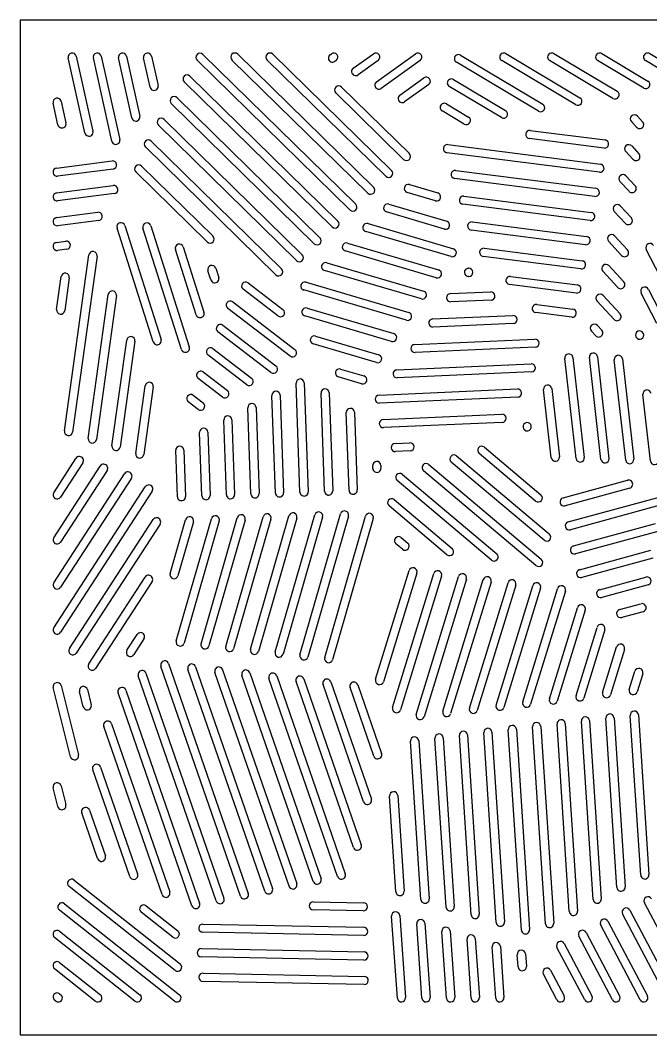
# Model space of a CAD drawing. Header units: inches. Extents: x 0 to 36, y 0 to 31.
# Drawn here: x 0 to 19.26, y 0 to 31 of the extents above; entities that cross this region are included whole.
import ezdxf

# ---------------------------------------------------------------- set-up
doc = ezdxf.new("R2010")
doc.units = ezdxf.units.IN
doc.layers.add('PROFILE', color=1, linetype='Continuous')
doc.layers.add('SLOTS', color=3, linetype='Continuous')

msp = doc.modelspace()

# ---------------------------------------------------------------- linework, layer by layer
at = {"layer": 'PROFILE'}
msp.add_lwpolyline([(0, 0), (36, 0), (36, 31), (0, 31)], close=True, dxfattribs=at)
at = {"layer": 'SLOTS'}
for p, q in [((1.975, 27.556), (1.464, 29.848)), ((1.708, 29.902), (2.219, 27.611)), ((2.799, 27.304), (2.232, 29.848)), ((2.476, 29.902), (3.043, 27.359)), ((3.409, 28.017), (3.001, 29.848)), ((3.245, 29.902), (3.653, 28.071)), ((3.968, 28.955), (3.769, 29.848)), ((4.013, 29.902), (4.212, 29.009)), ((10.075, 25.202), (5.405, 29.779)), ((5.58, 29.958), (10.25, 25.381)), ((10.621, 25.717), (6.469, 29.786)), ((6.644, 29.964), (10.796, 25.896)), ((11.167, 26.232), (7.541, 29.786)), ((7.716, 29.964), (11.342, 26.411)), ((9.465, 29.947), (9.506, 29.976)), ((9.652, 29.774), (9.611, 29.744)), ((10.175, 29.534), (10.789, 29.976)), ((10.935, 29.774), (10.321, 29.331)), ((10.886, 29.122), (12.072, 29.976)), ((12.218, 29.774), (11.032, 28.919)), ((13.454, 29.934), (15.966, 28.437)), ((16.974, 28.418), (14.71, 29.768)), ((14.838, 29.982), (17.102, 28.633)), ((18.11, 28.614), (16.175, 29.768)), ((16.303, 29.982), (18.238, 28.829)), ((19.049, 28.928), (17.64, 29.768)), ((17.768, 29.982), (19.177, 29.142)), ((19.883, 29.303), (19.104, 29.768)), ((19.232, 29.982), (20.011, 29.518)), ((15.838, 28.222), (13.326, 29.72)), ((5.184, 29.295), (9.704, 24.866)), ((11.597, 28.709), (12.334, 29.241)), ((13.237, 29.191), (14.831, 28.241)), ((9.529, 24.687), (5.009, 29.116)), ((9.816, 28.957), (11.888, 26.926)), ((12.481, 29.038), (11.743, 28.506)), ((14.703, 28.026), (13.109, 28.976)), ((1.247, 28.523), (1.394, 27.863)), ((4.789, 28.632), (9.158, 24.35)), ((11.713, 26.748), (9.641, 28.778)), ((1.15, 27.808), (1.003, 28.468)), ((8.983, 24.172), (4.614, 28.454)), ((13.567, 27.83), (12.891, 28.233)), ((13.019, 28.448), (13.695, 28.044)), ((4.394, 27.969), (8.613, 23.835)), ((18.834, 27.73), (18.674, 27.903)), ((18.857, 28.073), (19.017, 27.9)), ((8.438, 23.657), (4.219, 27.791)), ((15.583, 27.634), (17.87, 27.342)), ((3.999, 27.307), (7.983, 23.402)), ((17.839, 27.094), (15.551, 27.386)), ((7.808, 23.223), (3.824, 27.128)), ((13.068, 27.2), (17.729, 26.604)), ((18.719, 26.752), (18.499, 26.989)), ((18.682, 27.159), (18.902, 26.922)), ((1.109, 26.483), (2.804, 26.702)), ((17.697, 26.356), (13.036, 26.952)), ((2.836, 26.454), (1.141, 26.235)), ((5.714, 24.226), (3.53, 26.366)), ((3.705, 26.544), (5.889, 24.404)), ((13.305, 26.413), (17.588, 25.866)), ((17.556, 25.618), (13.273, 26.165)), ((18.604, 25.773), (18.324, 26.075)), ((18.507, 26.245), (18.787, 25.943)), ((1.109, 25.727), (2.841, 25.951)), ((12.685, 25.484), (11.82, 25.738)), ((11.891, 25.978), (12.755, 25.724)), ((2.873, 25.703), (1.141, 25.479)), ((13.556, 25.625), (17.447, 25.128)), ((1.109, 24.971), (2.367, 25.133)), ((12.96, 24.621), (11.189, 25.142)), ((11.259, 25.382), (13.03, 24.861)), ((17.415, 24.88), (13.524, 25.377)), ((18.489, 24.795), (18.149, 25.16)), ((18.332, 25.331), (18.672, 24.965)), ((2.399, 24.885), (1.141, 24.723)), ((13.807, 24.837), (17.306, 24.39)), ((4.065, 21.171), (2.957, 24.652)), ((3.195, 24.728), (4.303, 21.247)), ((4.926, 20.94), (3.746, 24.648)), ((3.984, 24.723), (5.164, 21.016)), ((13.166, 23.779), (10.557, 24.546)), ((10.628, 24.786), (13.237, 24.019)), ((17.274, 24.142), (13.775, 24.589)), ((1.109, 24.214), (1.392, 24.251)), ((9.996, 24.189), (12.781, 23.371)), ((18.374, 23.816), (17.974, 24.246)), ((18.158, 24.416), (18.557, 23.986)), ((1.424, 24.003), (1.141, 23.966)), ((5.375, 22.003), (4.74, 23.998)), ((4.978, 24.073), (5.613, 22.078)), ((12.71, 23.131), (9.925, 23.95)), ((14.173, 24.034), (17.165, 23.651)), ((20.08, 22.144), (19.128, 24)), ((1.351, 18.452), (2.099, 23.829)), ((2.347, 23.794), (1.599, 18.417)), ((9.364, 23.593), (12.325, 22.723)), ((17.133, 23.404), (14.142, 23.786)), ((5.824, 23.065), (5.734, 23.347)), ((5.972, 23.423), (6.062, 23.141)), ((12.255, 22.483), (9.294, 23.354)), ((13.689, 23.421), (13.699, 23.421)), ((18.259, 22.837), (17.8, 23.332)), ((17.983, 23.502), (18.442, 23.008)), ((1.11, 22.162), (1.25, 23.166)), ((1.498, 23.132), (1.358, 22.128)), ((6.962, 22.977), (8.026, 22.163)), ((8.733, 22.997), (11.869, 22.075)), ((13.71, 23.171), (13.7, 23.171)), ((14.978, 23.175), (17.023, 22.913)), ((7.874, 21.965), (6.81, 22.779)), ((11.799, 21.836), (8.662, 22.758)), ((13.144, 22.646), (14.375, 22.7)), ((16.992, 22.665), (14.946, 22.927)), ((19.449, 21.732), (18.971, 22.664)), ((19.193, 22.778), (19.672, 21.846)), ((2.077, 18.223), (2.689, 22.622)), ((2.936, 22.588), (2.324, 18.188)), ((6.491, 22.393), (8.394, 20.937)), ((14.385, 22.45), (13.155, 22.396)), ((18.144, 21.859), (17.625, 22.418)), ((17.808, 22.588), (18.327, 22.029)), ((8.242, 20.739), (6.339, 22.195)), ((8.761, 22.207), (11.413, 21.428)), ((16.851, 21.927), (15.75, 22.068)), ((15.782, 22.316), (16.882, 22.175)), ((11.343, 21.188), (8.69, 21.967)), ((12.599, 21.872), (15.05, 21.979)), ((15.061, 21.729), (12.61, 21.622)), ((7.66, 20.24), (6.038, 21.481)), ((6.189, 21.679), (7.812, 20.439)), ((17.584, 21.359), (17.45, 21.504)), ((17.633, 21.674), (17.768, 21.529)), ((19.036, 21.442), (19.04, 21.434)), ((2.802, 17.993), (3.252, 21.226)), ((3.499, 21.192), (3.049, 17.959)), ((10.887, 20.54), (8.948, 21.11)), ((9.018, 21.35), (10.957, 20.78)), ((12.054, 21.097), (15.725, 21.258)), ((18.818, 21.32), (18.814, 21.328)), ((5.888, 20.966), (7.07, 20.061)), ((15.736, 21.008), (12.065, 20.847)), ((6.918, 19.863), (5.736, 20.767)), ((11.508, 20.323), (15.608, 20.502)), ((16.983, 17.608), (16.638, 20.668)), ((16.886, 20.696), (17.232, 17.636)), ((17.741, 17.583), (17.39, 20.691)), ((17.638, 20.719), (17.989, 17.611)), ((18.499, 17.558), (18.152, 20.625)), ((18.4, 20.653), (18.747, 17.586)), ((5.586, 20.252), (6.329, 19.684)), ((9.789, 20.342), (10.502, 20.132)), ((15.619, 20.252), (11.519, 20.073)), ((6.177, 19.485), (5.435, 20.054)), ((8.546, 16.582), (8.428, 19.909)), ((8.678, 19.918), (8.796, 16.591)), ((10.431, 19.892), (9.718, 20.102)), ((3.527, 17.764), (3.815, 19.83)), ((4.062, 19.796), (3.775, 17.73)), ((5.285, 19.539), (5.588, 19.307)), ((7.797, 16.554), (7.691, 19.534)), ((7.941, 19.543), (8.047, 16.563)), ((9.296, 16.611), (9.189, 19.609)), ((9.439, 19.618), (9.546, 16.619)), ((10.963, 19.548), (15.189, 19.733)), ((16.226, 17.633), (15.99, 19.715)), ((16.239, 19.743), (16.474, 17.661)), ((19.256, 17.533), (19.027, 19.564)), ((5.436, 19.108), (5.133, 19.34)), ((15.2, 19.483), (10.974, 19.298)), ((7.047, 16.525), (6.954, 19.159)), ((7.204, 19.168), (7.297, 16.534)), ((10.045, 16.639), (9.961, 19.012)), ((10.211, 19.021), (10.295, 16.648)), ((11.09, 18.803), (14.713, 18.961)), ((6.298, 16.497), (6.217, 18.783)), ((6.466, 18.792), (6.548, 16.506)), ((14.724, 18.711), (11.101, 18.553)), ((5.549, 16.469), (5.479, 18.408)), ((5.729, 18.417), (5.798, 16.478)), ((15.366, 18.564), (15.365, 18.569)), ((15.614, 18.597), (15.614, 18.592)), ((11.454, 18.068), (11.908, 18.088)), ((4.799, 16.44), (4.749, 17.859)), ((4.998, 17.868), (5.049, 16.449)), ((11.919, 17.838), (11.465, 17.818)), ((13.332, 17.69), (16.165, 15.302)), ((15.747, 16.308), (14.021, 17.763)), ((14.182, 17.954), (15.908, 16.5)), ((1.02, 16.564), (1.701, 17.612)), ((1.02, 15.188), (2.443, 17.377)), ((1.91, 17.475), (1.23, 16.428)), ((10.772, 17.303), (10.769, 17.39)), ((11.019, 17.399), (11.022, 17.312)), ((12.482, 17.425), (15.919, 14.529)), ((16.004, 15.111), (13.171, 17.499)), ((1.02, 13.811), (3.185, 17.143)), ((2.652, 17.241), (1.23, 15.052)), ((11.675, 17.124), (14.559, 14.695)), ((15.758, 14.338), (12.321, 17.234)), ((1.02, 12.435), (3.82, 16.744)), ((3.394, 17.006), (1.23, 13.675)), ((14.398, 14.503), (11.514, 16.933)), ((16.588, 16.406), (18.555, 16.943)), ((4.03, 16.608), (1.23, 12.299)), ((18.621, 16.702), (16.653, 16.165)), ((16.745, 15.671), (19.56, 16.44)), ((13.038, 14.669), (11.267, 16.16)), ((11.428, 16.351), (13.199, 14.86)), ((19.626, 16.199), (16.811, 15.43)), ((6.278, 11.865), (7.42, 15.828)), ((7.034, 11.781), (8.209, 15.858)), ((7.79, 11.696), (8.998, 15.888)), ((9.238, 15.818), (8.031, 11.627)), ((8.546, 11.612), (9.787, 15.917)), ((10.027, 15.848), (8.787, 11.542)), ((9.303, 11.527), (10.546, 15.845)), ((1.5, 11.798), (4.062, 15.74)), ((4.272, 15.604), (1.71, 11.661)), ((4.578, 14.092), (5.052, 15.738)), ((4.766, 12.034), (5.841, 15.768)), ((5.292, 15.669), (4.818, 14.023)), ((6.082, 15.699), (5.006, 11.965)), ((5.522, 11.95), (6.63, 15.798)), ((6.871, 15.729), (5.762, 11.881)), ((7.66, 15.759), (6.518, 11.796)), ((8.449, 15.788), (7.274, 11.711)), ((10.787, 15.776), (9.543, 11.458)), ((16.903, 14.937), (19.412, 15.622)), ((11.639, 15.194), (11.839, 15.025)), ((19.478, 15.381), (16.969, 14.696)), ((11.678, 14.834), (11.478, 15.002)), ((17.092, 14.211), (19.264, 14.804)), ((19.33, 14.563), (17.158, 13.97)), ((2.091, 11.33), (3.816, 13.985)), ((10.858, 10.862), (11.878, 14.181)), ((12.117, 14.108), (11.097, 10.788)), ((11.378, 9.999), (12.635, 14.09)), ((12.874, 14.016), (11.617, 9.926)), ((12.098, 9.789), (13.391, 13.998)), ((17.703, 13.6), (19.116, 13.986)), ((4.026, 13.849), (2.301, 11.194)), ((13.63, 13.924), (12.337, 9.715)), ((12.912, 9.884), (14.147, 13.906)), ((14.386, 13.832), (13.151, 9.811)), ((13.726, 9.98), (14.904, 13.814)), ((15.143, 13.741), (13.964, 9.906)), ((14.539, 10.075), (15.66, 13.722)), ((15.899, 13.649), (14.778, 10.002)), ((19.181, 13.745), (17.769, 13.359)), ((15.353, 10.171), (16.416, 13.63)), ((16.655, 13.557), (15.592, 10.097)), ((16.167, 10.266), (17.023, 13.05)), ((18.313, 12.99), (18.967, 13.168)), ((17.262, 12.976), (16.406, 10.193)), ((19.033, 12.927), (18.379, 12.749)), ((16.981, 10.362), (17.623, 12.449)), ((3.259, 11.751), (3.57, 12.23)), ((3.78, 12.094), (3.469, 11.615)), ((17.862, 12.376), (17.22, 10.288)), ((17.795, 10.457), (18.223, 11.849)), ((18.462, 11.776), (18.034, 10.384)), ((6.728, 4.236), (4.297, 11.257)), ((4.533, 11.339), (6.964, 4.318)), ((7.47, 4.386), (5.122, 11.164)), ((5.358, 11.246), (7.706, 4.468)), ((5.986, 4.087), (3.604, 10.963)), ((3.841, 11.045), (6.222, 4.168)), ((8.211, 4.536), (5.948, 11.072)), ((6.184, 11.154), (8.448, 4.618)), ((8.953, 4.686), (6.774, 10.98)), ((7.01, 11.062), (9.189, 4.768)), ((9.695, 4.836), (7.599, 10.888)), ((7.835, 10.969), (9.931, 4.918)), ((8.661, 10.877), (10.417, 5.807)), ((18.609, 10.553), (18.779, 11.106)), ((19.018, 11.033), (18.848, 10.48)), ((1.537, 8.495), (1.004, 10.607)), ((1.246, 10.668), (1.779, 8.557)), ((2.05, 10.548), (2.168, 10.082)), ((10.181, 5.725), (8.425, 10.795)), ((10.491, 7.12), (9.251, 10.703)), ((9.487, 10.785), (10.728, 7.202)), ((10.802, 8.515), (10.076, 10.611)), ((10.312, 10.692), (11.038, 8.596)), ((1.925, 10.02), (1.808, 10.487)), ((5.244, 3.937), (2.99, 10.445)), ((3.226, 10.527), (5.48, 4.019)), ((18.232, 4.503), (17.892, 9.669)), ((18.142, 9.686), (18.481, 4.52)), ((18.959, 4.875), (18.638, 9.757)), ((18.888, 9.773), (19.208, 4.891)), ((4.331, 4.281), (2.552, 9.419)), ((2.788, 9.501), (4.567, 4.363)), ((15.311, 3.198), (14.909, 9.319)), ((15.158, 9.336), (15.56, 3.214)), ((16.05, 3.39), (15.655, 9.407)), ((15.904, 9.423), (16.299, 3.406)), ((16.777, 3.761), (16.401, 9.494)), ((16.65, 9.511), (17.027, 3.777)), ((17.504, 4.132), (17.146, 9.582)), ((17.396, 9.598), (17.754, 4.148)), ((13.01, 3.899), (12.671, 9.056)), ((12.921, 9.073), (13.259, 3.915)), ((13.777, 3.665), (13.417, 9.144)), ((13.667, 9.16), (14.026, 3.681)), ((14.544, 3.431), (14.163, 9.232)), ((14.412, 9.248), (14.793, 3.448)), ((12.243, 4.132), (11.925, 8.969)), ((12.175, 8.985), (12.493, 4.149)), ((3.347, 4.831), (2.215, 8.099)), ((2.452, 8.18), (3.583, 4.913)), ((1.148, 6.971), (1.004, 7.543)), ((1.246, 7.604), (1.391, 7.032)), ((11.476, 4.366), (11.284, 7.291)), ((11.533, 7.307), (11.726, 4.382)), ((2.115, 6.86), (2.599, 5.462)), ((2.363, 5.38), (1.879, 6.778)), ((1.644, 4.726), (4.886, 2.163)), ((4.731, 1.967), (1.489, 4.53)), ((8.957, 4.063), (10.487, 4.033)), ((20.639, 1.067), (19.072, 4.033)), ((4.711, 1.027), (1.194, 3.808)), ((1.349, 4.004), (4.866, 1.223)), ((4.661, 2.979), (3.694, 3.743)), ((3.849, 3.94), (4.816, 3.175)), ((10.482, 3.783), (8.952, 3.813)), ((18.625, 3.808), (20.012, 1.183)), ((11.522, 1.116), (11.347, 3.621)), ((11.597, 3.638), (11.771, 1.134)), ((17.957, 3.467), (19.164, 1.183)), ((19.791, 1.067), (18.404, 3.692)), ((1.203, 3.164), (3.657, 1.223)), ((10.49, 3.032), (5.573, 3.131)), ((5.578, 3.381), (10.495, 3.282)), ((12.274, 1.116), (12.115, 3.387)), ((12.365, 3.404), (12.523, 1.134)), ((13.026, 1.116), (12.884, 3.153)), ((13.133, 3.17), (13.275, 1.134)), ((17.289, 3.126), (18.315, 1.183)), ((18.943, 1.067), (17.736, 3.351)), ((3.502, 1.027), (1.047, 2.967)), ((13.777, 1.116), (13.652, 2.919)), ((13.901, 2.936), (14.027, 1.134)), ((18.094, 1.067), (17.068, 3.01)), ((5.533, 2.631), (10.503, 2.532)), ((14.529, 1.116), (14.42, 2.685)), ((14.669, 2.702), (14.779, 1.134)), ((17.246, 1.067), (16.4, 2.669)), ((16.621, 2.785), (17.467, 1.183)), ((1.203, 2.207), (2.448, 1.223)), ((10.498, 2.282), (5.528, 2.381)), ((15.214, 2.07), (15.188, 2.45)), ((15.437, 2.468), (15.464, 2.088)), ((2.293, 1.027), (1.047, 2.011)), ((5.585, 1.88), (10.512, 1.782)), ((16.204, 1.968), (16.619, 1.183)), ((10.507, 1.532), (5.58, 1.63)), ((16.398, 1.067), (15.983, 1.852)), ((1.203, 1.251), (1.238, 1.223)), ((1.083, 1.027), (1.047, 1.055))]:
    msp.add_line(p, q, dxfattribs=at)
for centre, start, end in [((1.586, 29.875), 12.5681, 192.5681), ((2.354, 29.875), 12.5681, 192.5681), ((3.123, 29.875), 12.5681, 192.5681), ((3.891, 29.875), 12.5681, 192.5681), ((5.492, 29.868), 45.5802, 225.5802), ((6.557, 29.875), 45.5802, 225.5802), ((7.629, 29.875), 45.5802, 225.5802), ((9.538, 29.845), 125.769, 305.769), ((9.579, 29.875), -54.231, 125.769), ((10.862, 29.875), -54.231, 125.769), ((12.145, 29.875), -54.231, 125.769), ((13.39, 29.827), 59.1975, 239.1975), ((14.774, 29.875), 59.1975, 239.1975), ((16.239, 29.875), 59.1975, 239.1975), ((17.704, 29.875), 59.1975, 239.1975), ((19.168, 29.875), 59.1975, 239.1975), ((10.248, 29.433), 125.769, 305.769), ((5.097, 29.206), 45.5802, 225.5802), ((12.407, 29.139), -54.231, 125.769), ((13.173, 29.084), 59.1975, 239.1975), ((19.113, 29.035), 239.1975, 419.1975), ((4.09, 28.982), -167.4319, 12.5681), ((9.728, 28.867), 45.5802, 225.5802), ((10.959, 29.02), 125.769, 305.769), ((1.125, 28.496), 12.5681, 192.5681), ((4.702, 28.543), 45.5802, 225.5802), ((11.67, 28.608), 125.769, 305.769), ((17.038, 28.526), 239.1975, 419.1975), ((18.174, 28.722), 239.1975, 419.1975), ((12.955, 28.34), 59.1975, 239.1975), ((14.767, 28.133), 239.1975, 419.1975), ((15.902, 28.329), 239.1975, 419.1975), ((3.531, 28.044), -167.4319, 12.5681), ((4.306, 27.88), 45.5802, 225.5802), ((13.631, 27.937), 239.1975, 419.1975), ((18.765, 27.988), 42.8657, 222.8657), ((18.926, 27.815), 222.8657, 402.8657), ((1.272, 27.836), -167.4319, 12.5681), ((2.097, 27.584), -167.4319, 12.5681), ((15.567, 27.51), 82.7116, 262.7116), ((2.921, 27.332), -167.4319, 12.5681), ((3.911, 27.217), 45.5802, 225.5802), ((17.854, 27.218), 262.7116, 442.7116), ((13.052, 27.076), 82.7116, 262.7116), ((18.59, 27.074), 42.8657, 222.8657), ((2.82, 26.578), -82.6322, 97.3678), ((11.8, 26.837), 225.5802, 405.5802), ((18.811, 26.837), 222.8657, 402.8657), ((1.125, 26.359), -262.6322, -82.6322), ((3.617, 26.455), 45.5802, 225.5802), ((11.254, 26.322), 225.5802, 405.5802), ((13.289, 26.289), 82.7116, 262.7116), ((17.713, 26.48), 262.7116, 442.7116), ((18.416, 26.16), 42.8657, 222.8657), ((2.857, 25.827), -82.6322, 97.3678), ((10.709, 25.807), 225.5802, 405.5802), ((11.856, 25.858), 73.62, 253.62), ((17.572, 25.742), 262.7116, 442.7116), ((18.695, 25.858), 222.8657, 402.8657), ((1.125, 25.603), -262.6322, -82.6322), ((12.72, 25.604), 253.62, 433.62), ((13.54, 25.501), 82.7116, 262.7116), ((2.383, 25.009), -82.6322, 97.3678), ((10.163, 25.291), 225.5802, 405.5802), ((11.224, 25.262), 73.62, 253.62), ((17.431, 25.004), 262.7116, 442.7116), ((18.241, 25.245), 42.8657, 222.8657), ((1.125, 24.847), -262.6322, -82.6322), ((3.076, 24.69), 17.6583, 197.6583), ((3.865, 24.686), 17.6583, 197.6583), ((9.617, 24.776), 225.5802, 405.5802), ((12.995, 24.741), 253.62, 433.62), ((13.791, 24.713), 82.7116, 262.7116), ((18.58, 24.88), 222.8657, 402.8657), ((10.592, 24.666), 73.62, 253.62), ((1.125, 24.09), -262.6322, -82.6322), ((1.408, 24.127), -82.6322, 97.3678), ((5.801, 24.315), 225.5802, 405.5802), ((9.071, 24.261), 225.5802, 405.5802), ((9.961, 24.07), 73.62, 253.62), ((17.29, 24.266), 262.7116, 442.7116), ((18.066, 24.331), 42.8657, 222.8657), ((19.239, 24.057), 27.1799, 207.1799), ((2.223, 23.811), -7.9218, 172.0782), ((4.859, 24.035), 17.6583, 197.6583), ((13.202, 23.899), 253.62, 433.62), ((14.158, 23.91), 82.7116, 262.7116), ((18.465, 23.901), 222.8657, 402.8657), ((8.525, 23.746), 225.5802, 405.5802), ((9.329, 23.473), 73.62, 253.62), ((17.149, 23.527), 262.7116, 442.7116), ((1.374, 23.149), -7.9218, 172.0782), ((5.853, 23.385), 17.6583, 197.6583), ((7.896, 23.312), 225.5802, 405.5802), ((12.746, 23.251), 253.62, 433.62), ((13.695, 23.296), 92.5038, 272.5038), ((13.705, 23.296), -87.4962, 92.5038), ((17.891, 23.417), 42.8657, 222.8657), ((5.943, 23.103), 197.6583, 377.6583), ((6.886, 22.878), 52.5828, 232.5828), ((8.697, 22.877), 73.62, 253.62), ((14.962, 23.051), 82.7116, 262.7116), ((18.35, 22.922), 222.8657, 402.8657), ((2.813, 22.605), -7.9218, 172.0782), ((12.29, 22.603), 253.62, 433.62), ((13.149, 22.521), 92.5038, 272.5038), ((14.38, 22.575), -87.4962, 92.5038), ((17.008, 22.789), 262.7116, 442.7116), ((19.082, 22.721), 27.1799, 207.1799), ((6.415, 22.294), 52.5828, 232.5828), ((17.716, 22.503), 42.8657, 222.8657), ((1.234, 22.145), -187.9218, -7.9218), ((5.494, 22.04), 197.6583, 377.6583), ((7.95, 22.064), 232.5828, 412.5828), ((8.726, 22.087), 73.62, 253.62), ((11.834, 21.955), 253.62, 433.62), ((15.766, 22.192), 82.7116, 262.7116), ((16.866, 22.051), 262.7116, 442.7116), ((18.235, 21.944), 222.8657, 402.8657), ((6.113, 21.58), 52.5828, 232.5828), ((12.604, 21.747), 92.5038, 272.5038), ((15.055, 21.854), -87.4962, 92.5038), ((17.542, 21.589), 42.8657, 222.8657), ((11.378, 21.308), 253.62, 433.62), ((17.676, 21.444), 222.8657, 402.8657), ((18.925, 21.385), 27.1799, 207.1799), ((18.929, 21.377), 207.1799, 387.1799), ((3.376, 21.209), -7.9218, 172.0782), ((4.184, 21.209), 197.6583, 377.6583), ((8.983, 21.23), 73.62, 253.62), ((12.059, 20.972), 92.5038, 272.5038), ((15.73, 21.133), -87.4962, 92.5038), ((5.045, 20.978), 197.6583, 377.6583), ((5.812, 20.867), 52.5828, 232.5828), ((8.318, 20.838), 232.5828, 412.5828), ((10.922, 20.66), 253.62, 433.62), ((16.762, 20.682), 6.4479, 186.4479), ((17.514, 20.705), 6.4479, 186.4479), ((15.614, 20.377), -87.4962, 92.5038), ((18.276, 20.639), 6.4479, 186.4479), ((5.51, 20.153), 52.5828, 232.5828), ((7.736, 20.339), 232.5828, 412.5828), ((9.754, 20.222), 73.62, 253.62), ((11.514, 20.198), 92.5038, 272.5038), ((3.939, 19.813), -7.9218, 172.0782), ((6.994, 19.962), 232.5828, 412.5828), ((8.553, 19.914), 2.0387, 182.0387), ((10.466, 20.012), 253.62, 433.62), ((16.115, 19.729), 6.4479, 186.4479), ((5.209, 19.439), 52.5828, 232.5828), ((6.253, 19.585), 232.5828, 412.5828), ((7.816, 19.538), 2.0387, 182.0387), ((9.314, 19.614), 2.0387, 182.0387), ((10.969, 19.423), 92.5038, 272.5038), ((15.194, 19.608), -87.4962, 92.5038), ((19.151, 19.578), 6.4479, 186.4479), ((5.512, 19.207), 232.5828, 412.5828), ((7.079, 19.163), 2.0387, 182.0387), ((6.342, 18.788), 2.0387, 182.0387), ((10.086, 19.016), 2.0387, 182.0387), ((14.719, 18.836), -87.4962, 92.5038), ((11.095, 18.678), 92.5038, 272.5038), ((15.489, 18.583), 6.4479, 186.4479), ((1.475, 18.435), -187.9218, -7.9218), ((5.604, 18.413), 2.0387, 182.0387), ((15.49, 18.578), 186.4479, 366.4479), ((2.2, 18.205), -187.9218, -7.9218), ((2.926, 17.976), -187.9218, -7.9218), ((4.873, 17.863), 2.0387, 182.0387), ((11.459, 17.943), 92.5038, 272.5038), ((11.913, 17.963), -87.4962, 92.5038), ((14.101, 17.859), 49.8823, 229.8823), ((3.651, 17.747), -187.9218, -7.9218), ((13.252, 17.594), 49.8823, 229.8823), ((1.806, 17.544), -33.0159, 146.9841), ((2.548, 17.309), -33.0159, 146.9841), ((10.894, 17.395), 2.0387, 182.0387), ((12.402, 17.33), 49.8823, 229.8823), ((16.35, 17.647), 186.4479, 366.4479), ((17.108, 17.622), 186.4479, 366.4479), ((17.865, 17.597), 186.4479, 366.4479), ((18.623, 17.572), 186.4479, 366.4479), ((19.38, 17.547), 186.4479, 366.4479), ((3.29, 17.075), -33.0159, 146.9841), ((10.897, 17.308), -177.9613, 2.0387), ((11.595, 17.029), 49.8823, 229.8823), ((3.925, 16.676), -33.0159, 146.9841), ((18.588, 16.823), -74.7207, 105.2793), ((1.125, 16.496), -213.0159, -33.0159), ((4.924, 16.445), -177.9613, 2.0387), ((5.673, 16.473), -177.9613, 2.0387), ((6.423, 16.501), -177.9613, 2.0387), ((7.172, 16.53), -177.9613, 2.0387), ((7.922, 16.558), -177.9613, 2.0387), ((8.671, 16.587), -177.9613, 2.0387), ((9.421, 16.615), -177.9613, 2.0387), ((10.17, 16.643), -177.9613, 2.0387), ((15.828, 16.404), 229.8823, 409.8823), ((11.348, 16.256), 49.8823, 229.8823), ((16.62, 16.285), -254.7207, -74.7207), ((5.172, 15.704), -16.0705, 163.9295), ((5.961, 15.733), -16.0705, 163.9295), ((6.751, 15.763), -16.0705, 163.9295), ((7.54, 15.793), -16.0705, 163.9295), ((8.329, 15.823), -16.0705, 163.9295), ((9.118, 15.853), -16.0705, 163.9295), ((9.907, 15.883), -16.0705, 163.9295), ((10.667, 15.81), -16.0705, 163.9295), ((4.167, 15.672), -33.0159, 146.9841), ((16.778, 15.551), -254.7207, -74.7207), ((11.558, 15.098), 49.8823, 229.8823), ((16.085, 15.207), 229.8823, 409.8823), ((1.125, 15.12), -213.0159, -33.0159), ((11.758, 14.929), 229.8823, 409.8823), ((16.936, 14.816), -254.7207, -74.7207), ((13.118, 14.764), 229.8823, 409.8823), ((14.478, 14.599), 229.8823, 409.8823), ((11.998, 14.145), -17.0813, 162.9187), ((15.838, 14.434), 229.8823, 409.8823), ((3.921, 13.917), -33.0159, 146.9841), ((4.698, 14.058), -196.0705, -16.0705), ((12.754, 14.053), -17.0813, 162.9187), ((13.51, 13.961), -17.0813, 162.9187), ((14.267, 13.869), -17.0813, 162.9187), ((17.125, 14.091), -254.7207, -74.7207), ((19.148, 13.866), -74.7207, 105.2793), ((1.125, 13.743), -213.0159, -33.0159), ((15.023, 13.777), -17.0813, 162.9187), ((15.78, 13.685), -17.0813, 162.9187), ((16.536, 13.593), -17.0813, 162.9187), ((17.736, 13.48), -254.7207, -74.7207), ((17.142, 13.013), -17.0813, 162.9187), ((19, 13.048), -74.7207, 105.2793), ((18.346, 12.869), -254.7207, -74.7207), ((1.125, 12.367), -213.0159, -33.0159), ((17.742, 12.413), -17.0813, 162.9187), ((3.675, 12.162), -33.0159, 146.9841), ((1.605, 11.729), -213.0159, -33.0159), ((4.886, 12), -196.0705, -16.0705), ((5.642, 11.915), -196.0705, -16.0705), ((6.398, 11.831), -196.0705, -16.0705), ((7.154, 11.746), -196.0705, -16.0705), ((18.342, 11.812), -17.0813, 162.9187), ((3.364, 11.683), -213.0159, -33.0159), ((7.91, 11.662), -196.0705, -16.0705), ((8.667, 11.577), -196.0705, -16.0705), ((9.423, 11.492), -196.0705, -16.0705), ((2.196, 11.262), -213.0159, -33.0159), ((4.415, 11.298), 19.1014, 199.1014), ((5.24, 11.205), 19.1014, 199.1014), ((6.066, 11.113), 19.1014, 199.1014), ((18.899, 11.07), -17.0813, 162.9187), ((3.723, 11.004), 19.1014, 199.1014), ((6.892, 11.021), 19.1014, 199.1014), ((7.717, 10.928), 19.1014, 199.1014), ((8.543, 10.836), 19.1014, 199.1014), ((9.369, 10.744), 19.1014, 199.1014), ((10.978, 10.825), 162.9187, 342.9187), ((1.125, 10.637), 14.1714, 194.1714), ((1.929, 10.518), 14.1714, 194.1714), ((3.108, 10.486), 19.1014, 199.1014), ((10.194, 10.651), 19.1014, 199.1014), ((18.729, 10.516), 162.9187, 342.9187), ((16.287, 10.23), 162.9187, 342.9187), ((17.101, 10.325), 162.9187, 342.9187), ((17.915, 10.421), 162.9187, 342.9187), ((2.047, 10.051), 194.1714, 374.1714), ((11.497, 9.963), 162.9187, 342.9187), ((13.845, 9.943), 162.9187, 342.9187), ((14.659, 10.039), 162.9187, 342.9187), ((15.473, 10.134), 162.9187, 342.9187), ((12.217, 9.752), 162.9187, 342.9187), ((13.031, 9.847), 162.9187, 342.9187), ((16.525, 9.502), 3.7574, 183.7574), ((17.271, 9.59), 3.7574, 183.7574), ((18.017, 9.678), 3.7574, 183.7574), ((18.763, 9.765), 3.7574, 183.7574), ((2.67, 9.46), 19.1014, 199.1014), ((14.288, 9.24), 3.7574, 183.7574), ((15.034, 9.327), 3.7574, 183.7574), ((15.779, 9.415), 3.7574, 183.7574), ((12.05, 8.977), 3.7574, 183.7574), ((12.796, 9.065), 3.7574, 183.7574), ((13.542, 9.152), 3.7574, 183.7574), ((1.658, 8.526), 194.1714, 374.1714), ((10.92, 8.556), -160.8986, 19.1014), ((2.334, 8.139), 19.1014, 199.1014), ((1.125, 7.574), 14.1714, 194.1714), ((10.61, 7.161), -160.8986, 19.1014), ((11.409, 7.299), 3.7574, 183.7574), ((1.27, 7.001), 194.1714, 374.1714), ((1.997, 6.819), 19.1014, 199.1014), ((10.299, 5.766), -160.8986, 19.1014), ((2.481, 5.421), -160.8986, 19.1014), ((1.567, 4.628), 51.6725, 231.6725), ((3.465, 4.872), -160.8986, 19.1014), ((9.071, 4.727), -160.8986, 19.1014), ((9.813, 4.877), -160.8986, 19.1014), ((19.084, 4.883), 183.7574, 363.7574), ((4.449, 4.322), -160.8986, 19.1014), ((7.588, 4.427), -160.8986, 19.1014), ((8.329, 4.577), -160.8986, 19.1014), ((11.601, 4.374), 183.7574, 363.7574), ((18.356, 4.512), 183.7574, 363.7574), ((1.271, 3.906), 51.6725, 231.6725), ((6.104, 4.128), -160.8986, 19.1014), ((6.846, 4.277), -160.8986, 19.1014), ((8.954, 3.938), 88.8541, 268.8541), ((10.484, 3.908), -91.1459, 88.8541), ((12.368, 4.141), 183.7574, 363.7574), ((17.629, 4.14), 183.7574, 363.7574), ((19.182, 4.091), 27.8521, 207.8521), ((3.771, 3.842), 51.6725, 231.6725), ((5.362, 3.978), -160.8986, 19.1014), ((11.472, 3.629), 3.9883, 183.9883), ((13.135, 3.907), 183.7574, 363.7574), ((16.902, 3.769), 183.7574, 363.7574), ((18.514, 3.75), 27.8521, 207.8521), ((12.24, 3.395), 3.9883, 183.9883), ((13.902, 3.673), 183.7574, 363.7574), ((14.669, 3.439), 183.7574, 363.7574), ((17.846, 3.409), 27.8521, 207.8521), ((1.125, 3.065), 51.6725, 231.6725), ((4.739, 3.077), 231.6725, 411.6725), ((5.576, 3.256), 88.8541, 268.8541), ((10.493, 3.157), -91.1459, 88.8541), ((13.008, 3.161), 3.9883, 183.9883), ((15.436, 3.206), 183.7574, 363.7574), ((16.175, 3.398), 183.7574, 363.7574), ((17.178, 3.068), 27.8521, 207.8521), ((13.776, 2.927), 3.9883, 183.9883), ((14.545, 2.693), 3.9883, 183.9883), ((16.51, 2.727), 27.8521, 207.8521), ((5.53, 2.506), 88.8541, 268.8541), ((10.501, 2.407), -91.1459, 88.8541), ((15.313, 2.459), 3.9883, 183.9883), ((1.125, 2.109), 51.6725, 231.6725), ((4.809, 2.065), 231.6725, 411.6725), ((5.582, 1.755), 88.8541, 268.8541), ((15.339, 2.079), 183.9883, 363.9883), ((16.093, 1.91), 27.8521, 207.8521), ((10.509, 1.657), -91.1459, 88.8541), ((1.125, 1.153), 51.6725, 231.6725), ((1.161, 1.125), 231.6725, 411.6725), ((2.37, 1.125), 231.6725, 411.6725), ((3.58, 1.125), 231.6725, 411.6725), ((4.789, 1.125), 231.6725, 411.6725), ((11.647, 1.125), 183.9883, 363.9883), ((12.398, 1.125), 183.9883, 363.9883), ((13.15, 1.125), 183.9883, 363.9883), ((13.902, 1.125), 183.9883, 363.9883), ((14.654, 1.125), 183.9883, 363.9883), ((16.508, 1.125), 207.8521, 387.8521), ((17.357, 1.125), 207.8521, 387.8521), ((18.205, 1.125), 207.8521, 387.8521), ((19.053, 1.125), 207.8521, 387.8521)]:
    msp.add_arc(centre, 0.125, start, end, dxfattribs=at)

doc.saveas('drawing.dxf')
